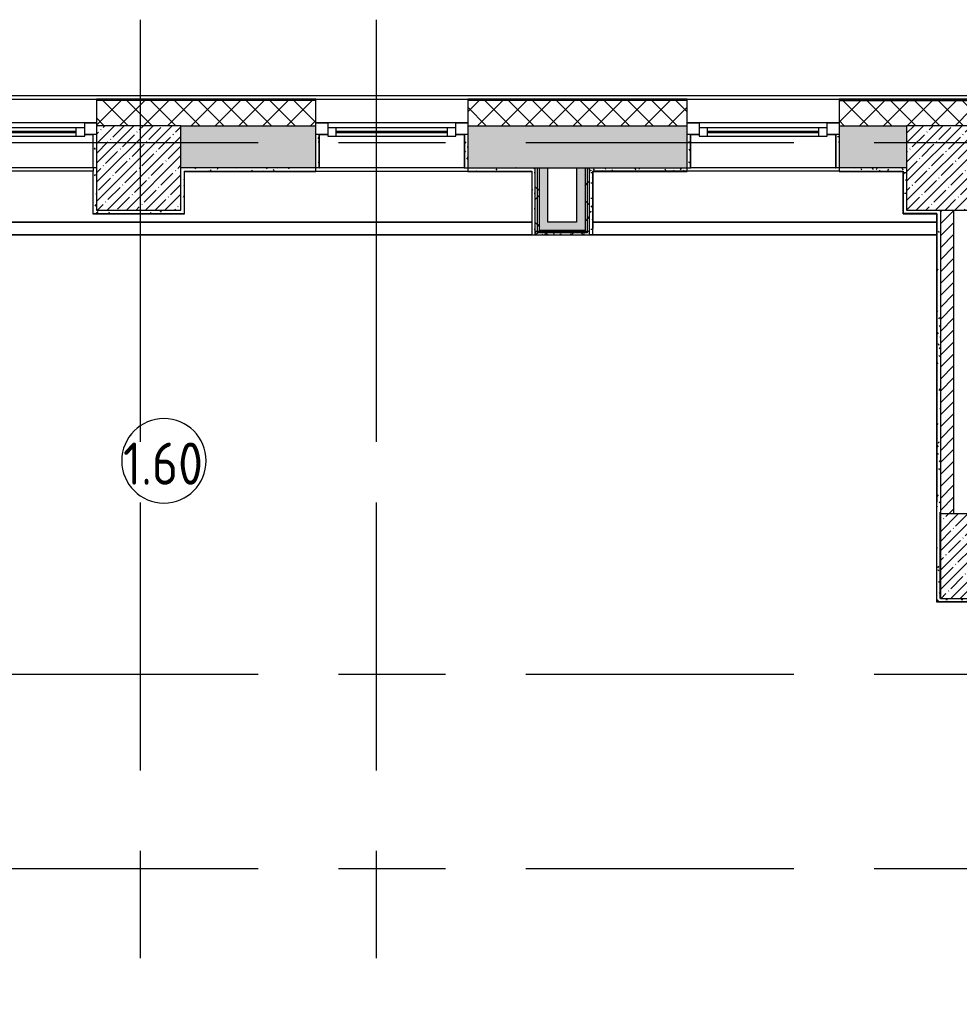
# Model space of a CAD drawing. Header units: millimetres. Extents: x 81459 to 274965, y -8553 to 29000.
# Drawn here: x 105095 to 110662, y 16195 to 22028 of the extents above; entities that cross this region are included whole.
import ezdxf

# ---------------------------------------------------------------- set-up
doc = ezdxf.new("R2010")
doc.units = ezdxf.units.MM
doc.linetypes.add('Осевая', pattern=[3175, 635, -476.25, 1587.5, -476.25])
for name, color, linetype, lineweight in [('A-AREA-IDEN', 7, 'Continuous', 9), ('A-GLAZ', 7, 'Continuous', 9), ('A-GLAZ-1', 7, 'Continuous', 13), ('A-WALL', 7, 'Continuous', 9), ('I-WALL', 7, 'Continuous', 9), ('S-COLS', 7, 'Continuous', 9), ('Оси', 7, 'Continuous', 9), ('Оси-2', 7, 'Осевая', 9)]:
    doc.layers.add(name, color=color, linetype=linetype, lineweight=lineweight)
doc.layers.add('A-WALL-1', color=7, linetype='Continuous', lineweight=9, true_color=0x3c3c3c)
doc.layers.add('A-WALL-FNSH-1', color=7, linetype='Continuous', lineweight=9, true_color=0x3c3c3c)
doc.styles.add('GOST Common_1', font='GOST_Common.ttf', dxfattribs={"width": 0.9, "height": 250})
pattern_1 = [(0, (0, 0), (121.92, 30.48), [10.058, -81.382, 10.058, -81.382, -487.68]), (0, (0, 0), (121.92, 30.48), [-182.88, 10.058, -172.822, 10.058, -81.382, -213.36]), (0, (0, 0), (121.92, 30.48), [-457.2, 10.058, -50.902, 10.058, -142.342]), (120, (45.72, 15.24), (-87.356454, 90.345817), [10.058, -81.382, 10.058, -81.382, -487.68]), (120, (45.72, 15.24), (-87.356454, 90.345817), [-182.88, 10.058, -172.822, 10.058, -81.382, -213.36]), (120, (45.72, 15.24), (-87.356454, 90.345817), [-457.2, 10.058, -50.902, 10.058, -142.342]), (240, (60.96, 76.2), (-34.563546, -120.825817), [10.058, -81.382, 10.058, -81.382, -487.68]), (240, (60.96, 76.2), (-34.563546, -120.825817), [-182.88, 10.058, -172.822, 10.058, -81.382, -213.36]), (240, (60.96, 76.2), (-34.563546, -120.825817), [-457.2, 10.058, -50.902, 10.058, -142.342])]
pattern_2 = [(45, (0, 0), (-106.06602, 106.06602), []), (135, (0, 0), (-106.06602, -106.06602), [])]

# ---------------------------------------------------------------- blocks, each defined once
blk = doc.blocks.new('120_Окно_СКБ_1Ст - 120_Окно_СКБ_1Ст 900х2500_h_ с форточкой-22876038-План заполнения и маркировки дверных проемов 1 этажа в осях 23_1-33')
at = {"layer": 'A-GLAZ'}
for p, q in [((450, -57), (-450, -57)), ((-330, -107), (330, -107)), ((-430, -127), (-380, -127)), ((330, -117), (-330, -117)), ((380, -127), (430, -127))]:
    blk.add_line(p, q, dxfattribs=at)
at = {"layer": 'A-GLAZ-1'}
for p, q in [((-450, -127), (-450, -57)), ((-450, -57), (-380, -57)), ((-380, -57), (-380, -127)), ((380, -127), (380, -57)), ((380, -57), (450, -57)), ((450, -57), (450, -127)), ((380, -87), (-380, -87)), ((-380, -87), (-380, -137)), ((-330, -137), (-330, -87)), ((330, -137), (330, -87)), ((380, -137), (380, -87)), ((-380, -127), (-450, -127)), ((-380, -137), (380, -137)), ((450, -127), (380, -127))]:
    blk.add_line(p, q, dxfattribs=at)
blk = doc.blocks.new('BSC_Колонна _Прямоугольная - 500х500-21690934-План заполнения и маркировки дверных проемов 1 этажа в осях 23_1-33')
at = {"layer": 'S-COLS'}
h = blk.add_hatch(dxfattribs=at)
h.set_pattern_fill('FP_13', color=256, style=0, pattern_type=2)
h.set_pattern_definition([(45, (-110800, -18850), (-57.024626, 57.024626), []), (45, (-110742.975, -18850), (-57.024626, 57.024626), [100.806, -20.161, 3.353, -16.808])])
h.paths.add_polyline_path([(-250, -250), (250, -250), (250, 250), (-250, 250), (-250, 247.9)])
for p, q in [((250, 250), (-250, 250)), ((-250, 250), (-250, -250)), ((250, -250), (250, 250)), ((-250, -250), (250, -250))]:
    blk.add_line(p, q, dxfattribs=at)
blk = doc.blocks.new('BSC_Колонна _Прямоугольная - 500х500-23282986-План заполнения и маркировки дверных проемов 1 этажа в осях 23_1-33')
at = {"layer": 'S-COLS'}
h = blk.add_hatch(dxfattribs=at)
h.set_pattern_fill('FP_24', color=256, style=0, pattern_type=2)
h.set_pattern_definition([(45, (-105800, -21150), (-57.024626, 57.024626), []), (45, (-105742.975, -21150), (-57.024626, 57.024626), [100.806, -20.161, 3.353, -16.808])])
h.paths.add_polyline_path([(-250, -250), (250, -250), (250, 250), (-250, 250)])
for p, q in [((250, 250), (-250, 250)), ((-250, 250), (-250, -250)), ((250, -250), (250, 250)), ((-250, -250), (250, -250))]:
    blk.add_line(p, q, dxfattribs=at)
blk = doc.blocks.new('BSC_Колонна _Прямоугольная - 700х500-V11-План заполнения и маркировки дверных проемов 1 этажа в осях 23_1-33')
at = {"layer": 'S-COLS'}
h = blk.add_hatch(dxfattribs=at)
h.set_pattern_fill('FP_27', color=256, style=0, pattern_type=2)
h.set_pattern_definition([(45, (-110700, -21150), (-57.024626, 57.024626), []), (45, (-110642.975, -21150), (-57.024626, 57.024626), [100.806, -20.161, 3.353, -16.808])])
h.paths.add_polyline_path([(-350, -250), (350, -250), (350, 250), (-350, 250), (-350, -225.2)])
for p, q in [((350, 250), (-350, 250)), ((-350, 250), (-350, -250)), ((350, -250), (350, 250)), ((-350, -250), (350, -250))]:
    blk.add_line(p, q, dxfattribs=at)
blk = doc.blocks.new('Зашивка приборов отопления - Зашивка приборов отопления-33267402-План заполнения и маркировки дверных проемов 1 этажа в осях 23_1-33')
at = {"layer": 'A-WALL'}
for p, q in [((103430, 21150), (101170, 21150)), ((105530, 21150), (104670, 21150)), ((107730, 21150), (106870, 21150)), ((101170, 20829), (108130, 20829)), ((108130, 20829), (101170, 20829)), ((101150, 20754), (108130, 20754))]:
    blk.add_line(p, q, dxfattribs=at)
blk = doc.blocks.new('Зашивка приборов отопления1 - Зашивка приборов отопления-33268338-План заполнения и маркировки дверных проемов 1 этажа в осях 23_1-33')
at = {"layer": 'A-WALL'}
for p, q in [((109930, 21150), (109070, 21150)), ((108490, 20829), (110530, 20829)), ((110530, 20829), (108490, 20829)), ((108490, 20754), (110530, 20754))]:
    blk.add_line(p, q, dxfattribs=at)
blk = doc.blocks.new('Марка_Помещения - Номер-25198446-План заполнения и маркировки дверных проемов 1 этажа в осях 23_1-33')
at = {"layer": 'A-AREA-IDEN'}
for start, end in [(360, 180), (180, 360)]:
    blk.add_arc((0, 0), 2.5, start, end, dxfattribs=at)

msp = doc.modelspace()

# ---------------------------------------------------------------- hatches: boundary and pattern name
at = {"layer": 'A-WALL'}
h = msp.add_hatch(dxfattribs=at)
h.set_pattern_fill('FP_5', color=256, style=0, pattern_type=2)
h.set_pattern_definition([(45, (0, 0), (-70.71068, 70.71068), []), (135, (0, 0), (-70.71068, -70.71068), [])])
h.paths.add_polyline_path([(111235.1, 21400), (111126.6, 21550), (110941.5, 21550), (111050, 21400), (111156.2, 21400)])
h.paths.add_polyline_path([(110803.2, 21400), (110694.6, 21550), (109950, 21550), (109950, 21400), (110350, 21400)])
h.paths.add_polyline_path([(109050, 21400), (109050, 21550), (107750, 21550), (107750, 21400), (108497.7, 21400)])
h.paths.add_polyline_path([(105550, 21400), (106850, 21400), (106850, 21550), (105550, 21550)])
h.paths.add_polyline_path([(104650, 21400), (104650, 21550), (103450, 21550), (103450, 21400)])
h.paths.add_polyline_path([(101150, 21400), (101150, 21550), (96610, 21550), (96610, 21400), (100800, 21400)])
h.paths.add_polyline_path([(93310, 21400), (93310, 21550), (93060, 21550), (93060, 21400), (93211.1, 21400)])
at = {"layer": 'I-WALL'}
h = msp.add_hatch(dxfattribs=at)
h.set_pattern_fill('FP_2', color=256, style=0, pattern_type=2)
h.set_pattern_definition([(45, (0, 0), (-57.024626, 57.024626), []), (45, (57.025, 0), (-57.024626, 57.024626), [100.806, -20.161, 3.353, -16.808])])
h.paths.add_polyline_path([(110350, 21150), (110350, 21400), (109950, 21400), (109950, 21150)])
h.paths.add_polyline_path([(109050, 21150), (109050, 21400), (107750, 21400), (107750, 21150), (108497.7, 21150)])
h.paths.add_polyline_path([(106850, 21150), (106850, 21400), (106050, 21400), (106050, 21150)])
h.paths.add_polyline_path([(104650, 21150), (104650, 21400), (103450, 21400), (103450, 21150)])
h.paths.add_polyline_path([(101150, 21150), (101150, 21400), (100800, 21400), (100800, 21150)])
h = msp.add_hatch(dxfattribs=at)
h.set_pattern_fill('FP_31', color=256, style=0, pattern_type=2)
h.set_pattern_definition(pattern_1)
h.paths.add_polyline_path([(105550, 21150), (105550, 21348), (105530, 21348), (105530, 21150)])
h = msp.add_hatch(dxfattribs=at)
h.set_pattern_fill('FP_31', color=256, style=0, pattern_type=2)
h.set_pattern_definition(pattern_1)
h.paths.add_polyline_path([(106870, 21150), (106870, 21348), (106850, 21348), (106850, 21150)])
h = msp.add_hatch(dxfattribs=at)
h.set_pattern_fill('FP_31', color=256, style=0, pattern_type=2)
h.set_pattern_definition(pattern_1)
h.paths.add_polyline_path([(107750, 21150), (107750, 21348), (107730, 21348), (107730, 21150)])
h = msp.add_hatch(dxfattribs=at)
h.set_pattern_fill('FP_31', color=256, style=0, pattern_type=2)
h.set_pattern_definition(pattern_1)
h.paths.add_polyline_path([(109070, 21150), (109070, 21348), (109050, 21348), (109050, 21150)])
h = msp.add_hatch(dxfattribs=at)
h.set_pattern_fill('FP_31', color=256, style=0, pattern_type=2)
h.set_pattern_definition(pattern_1)
h.paths.add_polyline_path([(109950, 21150), (109950, 21348), (109930, 21348), (109930, 21150)])
h = msp.add_hatch(dxfattribs=at)
h.set_pattern_fill('FP_31', color=256, style=0, pattern_type=2)
h.set_pattern_definition(pattern_1)
h.paths.add_polyline_path([(105550, 20880), (105550, 21150), (105530, 21150), (105530, 20880)])
h = msp.add_hatch(dxfattribs=at)
h.set_pattern_fill('FP_31', color=256, style=0, pattern_type=2)
h.set_pattern_definition(pattern_1)
h.paths.add_polyline_path([(106050, 20900), (106070, 20900), (106070, 21150), (106050, 21150)])
h = msp.add_hatch(dxfattribs=at)
h.set_pattern_fill('FP_31', color=256, style=0, pattern_type=2)
h.set_pattern_definition(pattern_1)
h.paths.add_polyline_path([(108150, 21130), (108150, 21150), (107750, 21150), (107750, 21130), (108130, 21130)])
h.paths.add_polyline_path([(106850, 21130), (106850, 21150), (106070, 21150), (106070, 21130), (106083, 21130)])
h = msp.add_hatch(dxfattribs=at)
h.set_pattern_fill('FP_31', color=256, style=0, pattern_type=2)
h.set_pattern_definition(pattern_1)
h.paths.add_polyline_path([(108150, 20774), (108150, 21130), (108130, 21130), (108130, 20774)])
h = msp.add_hatch(dxfattribs=at)
h.set_pattern_fill('FP_32', color=256, style=0, pattern_type=2)
h.set_pattern_definition(pattern_2)
h.paths.add_polyline_path([(108162.5, 20754), (108162.5, 21150), (108150, 21150), (108150, 20754)])
h = msp.add_hatch(dxfattribs=at)
h.set_pattern_fill('FP_32', color=256, style=0, pattern_type=2)
h.set_pattern_definition(pattern_2)
h.paths.add_polyline_path([(108165.4, 20766.5), (108175, 20766.5), (108175, 21150), (108162.5, 21150), (108162.5, 20766.5)])
for points in [[(108225, 20779), (108225, 21150), (108175, 21150), (108175, 20779)], [(108445, 20829), (108445, 21150), (108395, 21150), (108395, 20829)], [(108445, 20779), (108445, 20829), (108225, 20829), (108225, 20779)]]:
    msp.add_hatch(color=256, dxfattribs=at).paths.add_polyline_path(points)
h = msp.add_hatch(dxfattribs=at)
h.set_pattern_fill('FP_32', color=256, style=0, pattern_type=2)
h.set_pattern_definition(pattern_2)
h.paths.add_polyline_path([(108457.5, 20779), (108457.5, 21150), (108445, 21150), (108445, 20779)])
h = msp.add_hatch(dxfattribs=at)
h.set_pattern_fill('FP_32', color=256, style=0, pattern_type=2)
h.set_pattern_definition(pattern_2)
h.paths.add_polyline_path([(108470, 20766.5), (108470, 21150), (108457.5, 21150), (108457.5, 20766.5)])
h = msp.add_hatch(dxfattribs=at)
h.set_pattern_fill('FP_31', color=256, style=0, pattern_type=2)
h.set_pattern_definition(pattern_1)
h.paths.add_polyline_path([(110330, 21130), (110350, 21130), (110350, 21150), (109950, 21150), (109950, 21130), (110329, 21130)])
h.paths.add_polyline_path([(108470, 21130), (109050, 21130), (109050, 21150), (108470, 21150)])
h = msp.add_hatch(dxfattribs=at)
h.set_pattern_fill('FP_31', color=256, style=0, pattern_type=2)
h.set_pattern_definition(pattern_1)
h.paths.add_polyline_path([(108490, 20754), (108490, 21130), (108470, 21130), (108470, 20754)])
h = msp.add_hatch(dxfattribs=at)
h.set_pattern_fill('FP_31', color=256, style=0, pattern_type=2)
h.set_pattern_definition(pattern_1)
h.paths.add_polyline_path([(110350, 20880), (110350, 21130), (110330, 21130), (110330, 20880)])
h = msp.add_hatch(dxfattribs=at)
h.set_pattern_fill('FP_31', color=256, style=0, pattern_type=2)
h.set_pattern_definition(pattern_1)
h.paths.add_polyline_path([(105550, 20880), (106070, 20880), (106070, 20900), (105550, 20900)])
h = msp.add_hatch(dxfattribs=at)
h.set_pattern_fill('FP_31', color=256, style=0, pattern_type=2)
h.set_pattern_definition(pattern_1)
h.paths.add_polyline_path([(110529, 20880), (110530, 20880), (110530, 20900), (110350, 20900), (110350, 20880)])
h = msp.add_hatch(dxfattribs=at)
h.set_pattern_fill('FP_31', color=256, style=0, pattern_type=2)
h.set_pattern_definition(pattern_1)
h.paths.add_polyline_path([(110530, 19110), (110550, 19110), (110550, 20900), (110530, 20900), (110530, 19170)])
h = msp.add_hatch(dxfattribs=at)
h.set_pattern_fill('FP_3', color=256, style=0, pattern_type=2)
h.set_pattern_definition([(45, (0, 0), (-35.35534, 35.35534), [])])
h.paths.add_polyline_path([(110630, 19100), (110630, 20900), (110550, 20900), (110550, 19100)])
h = msp.add_hatch(dxfattribs=at)
h.set_pattern_fill('FP_31', color=256, style=0, pattern_type=2)
h.set_pattern_definition(pattern_1)
h.paths.add_polyline_path([(108470, 20754), (108470, 20774), (108130, 20774), (108130, 20754), (108165.4, 20754)])
h = msp.add_hatch(dxfattribs=at)
h.set_pattern_fill('FP_32', color=256, style=0, pattern_type=2)
h.set_pattern_definition(pattern_2)
h.paths.add_polyline_path([(108175, 20766.5), (108457.5, 20766.5), (108457.5, 20779), (108175, 20779)])
h = msp.add_hatch(dxfattribs=at)
h.set_pattern_fill('FP_32', color=256, style=0, pattern_type=2)
h.set_pattern_definition(pattern_2)
h.paths.add_polyline_path([(108162.5, 20754), (108470, 20754), (108470, 20766.5), (108162.5, 20766.5)])
h = msp.add_hatch(dxfattribs=at)
h.set_pattern_fill('FP_31', color=256, style=0, pattern_type=2)
h.set_pattern_definition(pattern_1)
h.paths.add_polyline_path([(110549, 18600), (110549, 19110), (110529, 19110), (110529, 18600)])
h = msp.add_hatch(dxfattribs=at)
h.set_pattern_fill('FP_31', color=256, style=0, pattern_type=2)
h.set_pattern_definition(pattern_1)
h.paths.add_polyline_path([(110550, 18580), (110907, 18580), (110907, 18600), (110529, 18600), (110529, 18580)])

# ---------------------------------------------------------------- linework, layer by layer
at = {"layer": 'A-WALL'}
for p, q in [((96570, 21580), (111141.9, 21580)), ((104650, 21558), (105550, 21558)), ((106850, 21553), (105550, 21553)), ((106850, 21550), (105550, 21550)), ((106850, 21558), (107750, 21558)), ((109050, 21553), (107750, 21553)), ((109050, 21550), (107750, 21550)), ((109050, 21558), (109950, 21558)), ((109950, 21553), (111134.3, 21553)), ((109950, 21550), (111126.6, 21550)), ((106050, 21400), (106850, 21400)), ((107750, 21400), (109050, 21400)), ((109950, 21400), (110350, 21400)), ((106070, 21130), (106850, 21130)), ((106070, 21130), (106070, 20880)), ((107750, 21130), (108130, 21130)), ((108150, 20754), (108150, 21150)), ((108162.5, 20766.5), (108162.5, 21150)), ((108175, 20779), (108175, 21150)), ((108445, 21150), (108445, 20779)), ((108457.5, 21150), (108457.5, 20766.5)), ((108470, 21150), (108470, 20754)), ((109050, 21130), (108490, 21130)), ((109950, 21130), (110330, 21130)), ((110330, 21130), (110330, 20880)), ((110530, 20880), (110330, 20880)), ((110530, 19110), (110530, 20880)), ((108445, 20779), (108175, 20779)), ((108457.5, 20766.5), (108162.5, 20766.5))]:
    msp.add_line(p, q, dxfattribs=at)
at = {"layer": 'A-WALL-1'}
for p, q in [((105550, 21550), (105550, 21400)), ((106850, 21130), (106850, 21550)), ((107750, 21550), (107750, 21130)), ((109050, 21130), (109050, 21550)), ((109950, 21550), (109950, 21130)), ((105550, 21348), (105530, 21348)), ((106870, 21348), (106850, 21348)), ((106870, 21150), (106870, 21348)), ((107730, 21348), (107730, 21150)), ((107750, 21348), (107730, 21348)), ((109070, 21348), (109050, 21348)), ((109070, 21150), (109070, 21348)), ((109930, 21348), (109930, 21150)), ((109950, 21348), (109930, 21348)), ((105530, 21150), (105530, 21130)), ((105550, 21150), (105530, 21150)), ((106870, 21150), (106050, 21150)), ((107730, 21150), (108457.5, 21150)), ((108130, 21130), (108130, 20754)), ((108225, 20829), (108225, 21150)), ((108395, 21150), (108395, 20829)), ((108457.5, 21150), (109070, 21150)), ((110350, 21150), (109930, 21150)), ((110550, 20900), (110550, 19100)), ((110630, 19100), (110630, 20900)), ((105530, 20880), (106070, 20880)), ((108395, 20829), (108225, 20829)), ((108470, 20774), (108150, 20774)), ((108490, 20754), (108490, 20791.5)), ((108130, 20754), (108470, 20754)), ((110530, 19110), (110529, 19110)), ((110549, 18600), (110549, 19110)), ((110549, 19110), (110550, 19110)), ((110529, 18580), (110529, 18579))]:
    msp.add_line(p, q, dxfattribs=at)
at = {"layer": 'A-WALL-FNSH-1'}
for p, q in [((106850, 21558), (105550, 21558)), ((105550, 21558), (105550, 21550)), ((106850, 21550), (106850, 21558)), ((109050, 21558), (107750, 21558)), ((107750, 21558), (107750, 21550)), ((109050, 21550), (109050, 21558)), ((111130.7, 21558), (109950, 21558)), ((109950, 21558), (109950, 21550)), ((105529, 21348), (105529, 21150)), ((105530, 21348), (105529, 21348)), ((105530, 21150), (105530, 21348)), ((106871, 21348), (106870, 21348)), ((106871, 21150), (106871, 21348)), ((107729, 21348), (107729, 21150)), ((107730, 21348), (107729, 21348)), ((109071, 21348), (109070, 21348)), ((109071, 21150), (109071, 21348)), ((109929, 21348), (109929, 21150)), ((109930, 21348), (109929, 21348)), ((105529, 21150), (105530, 21150)), ((105529, 21130), (105529, 20879)), ((105530, 20880), (105530, 21130)), ((106071, 20879), (106071, 21129)), ((106071, 21129), (106850, 21129)), ((106850, 21129), (106850, 21130)), ((106870, 21150), (106871, 21150)), ((107729, 21150), (107730, 21150)), ((107750, 21130), (107750, 21129)), ((107750, 21129), (108129, 21129)), ((108129, 21129), (108129, 20754)), ((108490, 21130), (108490, 20791.5)), ((108491, 21129), (109050, 21129)), ((108491, 20791.5), (108491, 21129)), ((109050, 21129), (109050, 21130)), ((109070, 21150), (109071, 21150)), ((109929, 21150), (109930, 21150)), ((109950, 21130), (109950, 21129)), ((109950, 21129), (110329, 21129)), ((110329, 20879), (110329, 21130)), ((105529, 20879), (106071, 20879)), ((110329, 20879), (110529, 20879)), ((110529, 20879), (110529, 19170)), ((108490, 20791.5), (108491, 20791.5)), ((108129, 20753), (108490, 20753)), ((108490, 20754), (108470, 20754)), ((108490, 20753), (108490, 20754)), ((110528, 19169.5), (110528, 18579)), ((110529, 19169.5), (110528, 19169.5)), ((110529, 19170), (110530, 19170)), ((110529, 18580), (110529, 19169.5)), ((110528, 18579), (110857, 18579)), ((110857, 18580), (110529, 18580))]:
    msp.add_line(p, q, dxfattribs=at)
at = {"layer": 'I-WALL'}
for p, q in [((105530, 21130), (104650, 21130)), ((107750, 21129), (106850, 21129)), ((107729, 21150), (106871, 21150)), ((109950, 21130), (109050, 21130)), ((109929, 21150), (109071, 21150)), ((101171, 20754), (108129, 20754)), ((108129, 20753), (101171, 20753)), ((108129, 20754), (108129, 20753)), ((108490, 20754), (110529, 20754)), ((110529, 20753), (108490, 20753))]:
    msp.add_line(p, q, dxfattribs=at)
at = {"layer": 'Оси'}
for p, q in [((105810, 19528.3), (105810, 22028.3)), ((107210, 19528.3), (107210, 22028.3))]:
    msp.add_line(p, q, dxfattribs=at)
at = {"layer": 'Оси-2'}
for p, q in [((84758.6, 21300), (122580, 21300)), ((105810, 593.7), (105810, 19528.3)), ((107210, 593.7), (107210, 19528.3)), ((84758.6, 18150), (122760, 18150)), ((84758.6, 17000), (122760, 17000))]:
    msp.add_line(p, q, dxfattribs=at)

# ---------------------------------------------------------------- block references
at = {"layer": 'A-AREA-IDEN', "xscale": 99.99999999999993, "yscale": 99.99999999999993, "zscale": 99.99999999999993}
msp.add_blockref('Марка_Помещения - Номер-25198446-План заполнения и маркировки дверных проемов 1 этажа в осях 23_1-33', (105949.5, 19414.8), dxfattribs=at)
at = {"layer": 'A-GLAZ'}
for p in [(105100, 21475), (107300, 21475), (109500, 21475)]:
    msp.add_blockref('120_Окно_СКБ_1Ст - 120_Окно_СКБ_1Ст 900х2500_h_ с форточкой-22876038-План заполнения и маркировки дверных проемов 1 этажа в осях 23_1-33', p, dxfattribs=at)
at = {"layer": 'A-WALL'}
for name in ['Зашивка приборов отопления - Зашивка приборов отопления-33267402-План заполнения и маркировки дверных проемов 1 этажа в осях 23_1-33', 'Зашивка приборов отопления1 - Зашивка приборов отопления-33268338-План заполнения и маркировки дверных проемов 1 этажа в осях 23_1-33']:
    msp.add_blockref(name, (0, 0), dxfattribs=at)
at = {"layer": 'S-COLS'}
for name, p in [('BSC_Колонна _Прямоугольная - 500х500-23282986-План заполнения и маркировки дверных проемов 1 этажа в осях 23_1-33', (105800, 21150)), ('BSC_Колонна _Прямоугольная - 700х500-V11-План заполнения и маркировки дверных проемов 1 этажа в осях 23_1-33', (110700, 21150)), ('BSC_Колонна _Прямоугольная - 500х500-21690934-План заполнения и маркировки дверных проемов 1 этажа в осях 23_1-33', (110800, 18850))]:
    msp.add_blockref(name, p, dxfattribs=at)

# ---------------------------------------------------------------- texts
at = {"layer": 'A-AREA-IDEN', "insert": (105707.7, 19523.3), "char_height": 250, "width": 606.076, "attachment_point": 1, "style": 'GOST Common_1'}
msp.add_mtext('1.60', dxfattribs=at)

doc.saveas('drawing.dxf')
